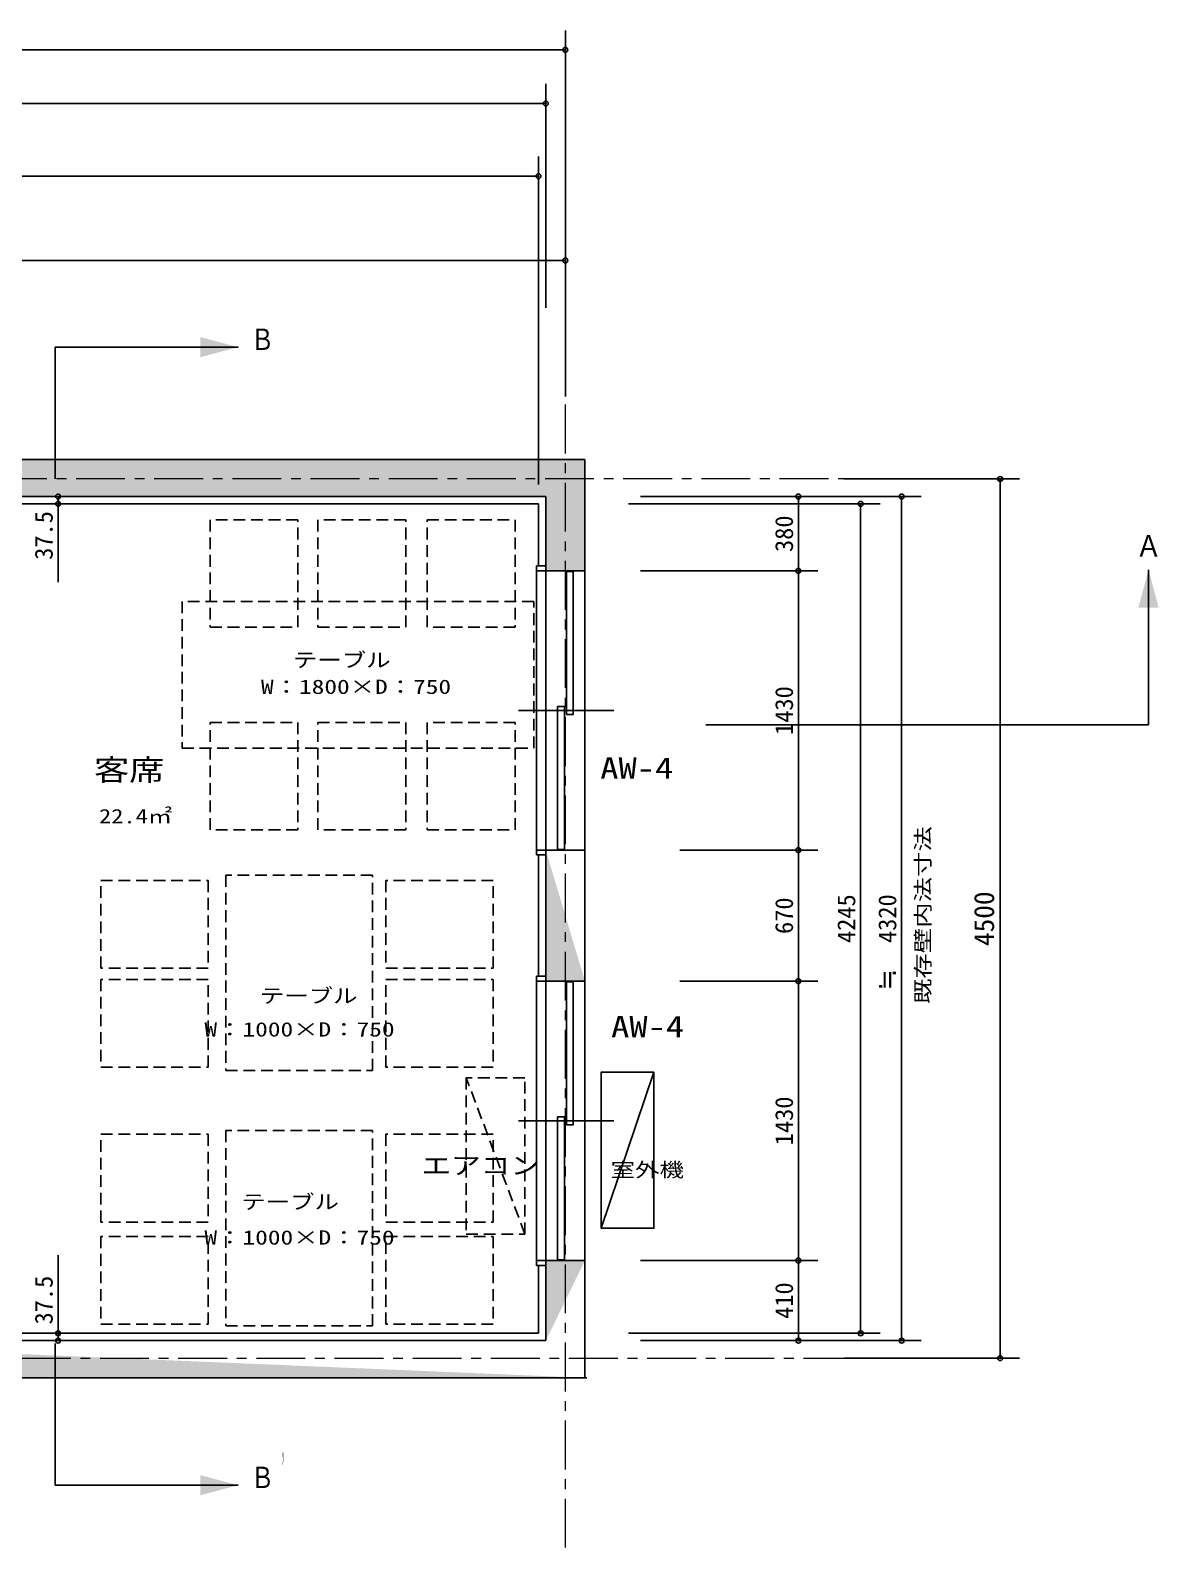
# Model space of a CAD drawing. Units: millimetres at full size, sheet at 1:50. Extents: x -32850 to 20320, y -7438 to 6543.
# Drawn here: x -19509 to -13735, y -1497 to 6268 of the extents above; entities that cross this region are included whole.
import ezdxf
from ezdxf.enums import TextEntityAlignment as Align

# ---------------------------------------------------------------- set-up
doc = ezdxf.new("R2010")
doc.units = ezdxf.units.MM
doc.header["$LTSCALE"] = 50
doc.header["$PDMODE"] = 32
doc.header["$PDSIZE"] = 25
doc.linetypes.add('CHAIN1', pattern=[8, 5, -1, 1, -1])
doc.linetypes.add('DASHED1', pattern=[1.8, 1.2, -0.6])
doc.layers.add('0-0_0', color=7, linetype='Continuous')
doc.layers.add('0-8_8', color=6, linetype='CHAIN1', lineweight=9)
doc.styles.add('ＭＳ ゴシック', font='')
doc.styles.get('ＭＳ ゴシック').set_extended_font_data('MS Gothic')

msp = doc.modelspace()

# ---------------------------------------------------------------- linework, layer by layer
at = {"layer": '0-0_0'}
for p, q in [((-16771.01, 4468.96), (-16771.01, 6268.41)), ((-26311.01, 6168.41), (-16771.01, 6168.41)), ((-16871.01, 4847.96), (-16871.01, 5993.99)), ((-26211.01, 5893.99), (-16871.01, 5893.99)), ((-16908.51, 3944.8), (-16908.51, 5622.04)), ((-16908.51, 5522.04), (-26173.51, 5522.04)), ((-16771.01, 4394.76), (-16771.01, 5190.51)), ((-22532.01, 5090.51), (-16771.01, 5090.51)), ((-18446.35, 4647.03), (-19382.27, 4647.03)), ((-19382.27, 4647.03), (-19382.27, 3972.3)), ((-27311.01, 4072.3), (-16671.01, 4072.3)), ((-16671.01, -627.7), (-16671.01, 4072.3)), ((-15346.19, 3972.3), (-14446.22, 3972.3)), ((-14546.22, 3972.3), (-14546.22, -527.7)), ((-16871.01, 3882.3), (-26211.01, 3882.3)), ((-26173.51, 3844.8), (-16908.51, 3844.8)), ((-19367.27, 3444.8), (-19367.27, 3882.3)), ((-16908.51, 3527.3), (-16908.51, 3844.8)), ((-16871.01, -437.7), (-16871.01, 3882.3)), ((-16447.69, 3844.8), (-15160.04, 3844.8)), ((-16385.89, 3882.3), (-14950.07, 3882.3)), ((-16385.89, 3882.3), (-15478.52, 3882.3)), ((-15578.52, 3882.3), (-15578.52, 3502.3)), ((-15260.04, 3844.8), (-15260.04, -400.2)), ((-15050.07, 3882.3), (-15050.07, -437.7)), ((-16918.51, 2072.87), (-16918.51, 3502.3)), ((-16871.01, 3502.3), (-16671.01, 3502.3)), ((-16385.89, 3502.3), (-15478.52, 3502.3)), ((-16185.89, 3502.3), (-15478.52, 3502.3)), ((-15578.52, 2072.3), (-15578.52, 3502.3)), ((-13786.52, 2713.97), (-13786.52, 3507.67)), ((-17011.66, 2787.3), (-16522.66, 2787.3)), ((-16052.43, 2713.97), (-13786.52, 2713.97)), ((-16908.51, 1427.3), (-16908.51, 2047.87)), ((-16871.01, 2072.3), (-16671.01, 2072.3)), ((-16185.89, 2072.3), (-15478.52, 2072.3)), ((-16185.89, 2072.3), (-15478.52, 2072.3)), ((-15578.52, 2072.3), (-15578.52, 1402.3)), ((-16918.51, -27.41), (-16918.51, 1402.3)), ((-16671.01, 1402.3), (-16871.01, 1402.3)), ((-16185.89, 1402.3), (-15478.52, 1402.3)), ((-16185.89, 1402.3), (-15478.52, 1402.3)), ((-15578.52, 1402.3), (-15578.52, -27.7)), ((-16317.86, 936.73), (-16587.86, 137.2)), ((-17011.66, 687.3), (-16522.66, 687.3)), ((-19367.27, -0.2), (-19367.27, -437.7)), ((-16908.51, -400.2), (-16908.51, -52.41)), ((-16871.01, -27.7), (-16671.01, -27.7)), ((-16385.89, -27.7), (-15478.52, -27.7)), ((-16185.89, -27.7), (-15478.52, -27.7)), ((-15578.52, -27.7), (-15578.52, -437.7)), ((-26211.01, -437.7), (-16871.01, -437.7)), ((-20876.01, -400.2), (-16908.51, -400.2)), ((-19382.27, -452.7), (-19382.27, -1177.76)), ((-16447.69, -400.2), (-15160.04, -400.2)), ((-16385.89, -437.7), (-14950.07, -437.7)), ((-16385.89, -437.7), (-15478.52, -437.7)), ((-15346.19, -527.7), (-14446.22, -527.7)), ((-26411.01, -627.7), (-16661.75, -627.7)), ((-19382.27, -1177.76), (-18446.35, -1177.76))]:
    msp.add_line(p, q, dxfattribs=at)
at = {"layer": '0-0_0', "linetype": 'DASHED1'}
msp.add_line((-16978.37, 107.65), (-17278.37, 907.65), dxfattribs=at)
for points in [[(-18139.58, 3213.32), (-18139.58, 3763.32), (-18589.58, 3763.32), (-18589.58, 3213.32)], [(-17587.59, 3213.32), (-17587.59, 3763.32), (-18037.59, 3763.32), (-18037.59, 3213.32)], [(-17478.01, 3213.32), (-17478.01, 3763.32), (-17028.01, 3763.32), (-17028.01, 3213.32)], [(-18732.8, 2594.8), (-16932.8, 2594.8), (-16932.8, 3344.8), (-18732.8, 3344.8)], [(-18139.58, 2726.27), (-18139.58, 2176.27), (-18589.58, 2176.27), (-18589.58, 2726.27)], [(-17587.59, 2726.27), (-17587.59, 2176.27), (-18037.59, 2176.27), (-18037.59, 2726.27)], [(-17478.01, 2726.27), (-17478.01, 2176.27), (-17028.01, 2176.27), (-17028.01, 2726.27)], [(-18508.51, 944.8), (-17758.51, 944.8), (-17758.51, 1944.8), (-18508.51, 1944.8)], [(-18598.32, 1467.8), (-19148.32, 1467.8), (-19148.32, 1917.8), (-18598.32, 1917.8)], [(-17690.18, 1467.8), (-17140.18, 1467.8), (-17140.18, 1917.8), (-17690.18, 1917.8)], [(-18598.32, 1411.34), (-19148.32, 1411.34), (-19148.32, 961.34), (-18598.32, 961.34)], [(-17690.18, 1411.34), (-17140.18, 1411.34), (-17140.18, 961.34), (-17690.18, 961.34)], [(-16978.37, 107.65), (-16978.37, 907.65), (-17278.37, 907.65), (-17278.37, 107.65)], [(-18508.51, -362.48), (-17758.51, -362.48), (-17758.51, 637.52), (-18508.51, 637.52)], [(-18598.32, 168.69), (-19148.32, 168.69), (-19148.32, 618.69), (-18598.32, 618.69)], [(-17690.18, 168.69), (-17140.18, 168.69), (-17140.18, 618.69), (-17690.18, 618.69)], [(-18598.32, 95.89), (-19148.32, 95.89), (-19148.32, -354.11), (-18598.32, -354.11)], [(-17690.18, 95.89), (-17140.18, 95.89), (-17140.18, -354.11), (-17690.18, -354.11)]]:
    msp.add_lwpolyline(points, close=True, dxfattribs=at)
at = {"layer": '0-0_0'}
for points in [[(-16918.51, 3502.3), (-16871.01, 3502.3), (-16871.01, 3527.3), (-16918.51, 3527.3)], [(-16766.01, 2767.3), (-16731.01, 2767.3), (-16731.01, 3498.4), (-16766.01, 3498.4)], [(-16811.01, 2075.83), (-16776.01, 2075.83), (-16776.01, 2807.3), (-16811.01, 2807.3)], [(-16918.51, 2047.87), (-16871.01, 2047.87), (-16871.01, 2072.87), (-16918.51, 2072.87)], [(-16918.51, 1402.3), (-16871.01, 1402.3), (-16871.01, 1427.3), (-16918.51, 1427.3)], [(-16766.01, 667.3), (-16731.01, 667.3), (-16731.01, 1398.4), (-16766.01, 1398.4)], [(-16317.86, 936.73), (-16587.86, 936.73), (-16587.86, 137.2), (-16317.86, 137.2)], [(-16811.01, -24.17), (-16776.01, -24.17), (-16776.01, 707.3), (-16811.01, 707.3)], [(-16918.51, -52.41), (-16871.01, -52.41), (-16871.01, -27.41), (-16918.51, -27.41)]]:
    msp.add_lwpolyline(points, close=True, dxfattribs=at)
for p in [(-16771.01, 6168.41), (-16871.01, 5893.99), (-16908.51, 5522.04), (-16771.01, 5090.51), (-14546.22, 3972.3), (-19367.27, 3882.3), (-15578.52, 3882.3), (-15050.07, 3882.3), (-19367.27, 3844.8), (-15260.04, 3844.8), (-15578.52, 3502.3), (-15578.52, 2072.3), (-15578.52, 2072.3), (-15578.52, 1402.3), (-15578.52, 1402.3), (-15578.52, -27.7), (-15578.52, -27.7), (-19367.27, -400.2), (-15260.04, -400.2), (-19367.27, -437.7), (-15578.52, -437.7), (-15050.07, -437.7), (-14546.22, -527.7)]:
    msp.add_point(p, dxfattribs=at)
for points in [[(-18639.54, 4595.26), (-18639.54, 4698.79), (-18446.35, 4647.03)], [(-16671.01, 4072.3), (-26411.01, 4072.3), (-16871.01, 3882.3), (-26211.01, 3882.3)], [(-16871.01, 3882.3), (-16871.01, 3502.3), (-16671.01, 4072.3), (-16671.01, 3502.3)], [(-13838.29, 3314.49), (-13786.52, 3507.67), (-13734.76, 3314.49)], [(-16871.01, 2072.3), (-16671.01, 1402.3), (-16871.01, 1402.3)], [(-16871.01, -437.7), (-16671.01, -27.7), (-16871.01, -27.7)], [(-21199.99, -437.7), (-16671.01, -627.7), (-21199.99, -627.7)], [(-18639.54, -1229.52), (-18639.54, -1125.99), (-18446.35, -1177.76)]]:
    msp.add_solid(points, dxfattribs=at)
at = {"layer": '0-8_8'}
for p, q in [((-16771.01, -1497.26), (-16771.01, 4661.59)), ((-14624.99, 3972.3), (-29270.01, 3972.3)), ((-29552.51, -527.7), (-14546.22, -527.7))]:
    msp.add_line(p, q, dxfattribs=at)

# ---------------------------------------------------------------- texts
at = {"layer": '0-0_0', "style": 'ＭＳ ゴシック'}
for s, height, width, p in [('Ｂ', 110, 0.8, (-18380.98, 4599.06)), ('Ａ', 110, 0.9, (-13853.53, 3542.18)), ('テーブル', 73.31, 1.25, (-18165.64, 2987.2)), ('W：1800×D：750', 73.31, 1.3, (-18328.93, 2850.22)), ('客席', 110, 1.2, (-19183.17, 2395.92)), ('AW-4', 110, 1.25, (-16592.66, 2404.93)), ('22.4㎡', 73.31, 1.25, (-19157.65, 2187.98)), ('テーブル', 73.31, 1.25, (-18334.72, 1268.64)), ('W：1000×D：750', 73.31, 1.3, (-18618.22, 1096.56)), ('AW-4', 110, 1.25, (-16537.25, 1081.55)), ('エアコン', 89.08, 1.25, (-17508.17, 387.19)), ('室外機', 73.31, 1.25, (-16539.01, 378.12)), ('テーブル', 73.31, 1.25, (-18430, 213.71)), ('W：1000×D：750', 73.31, 1.3, (-18618.22, 31.6)), ('，', 146.6, 0.1, (-18220.94, -1099.25)), ('Ｂ', 110, 0.8, (-18380.98, -1225.73))]:
    msp.add_text(s, height=height, dxfattribs=dict(at, width=width)).set_placement(p, align=Align.BOTTOM_LEFT)
for s, height, p in [('37.5', 91.64, (-19367.27, 3558.51)), ('380', 91.64, (-15578.52, 3598.55)), ('1430', 91.64, (-15578.52, 2662.3)), ('670', 91.64, (-15578.52, 1643.55)), ('4245', 91.64, (-15260.04, 1597.3)), ('4320', 91.64, (-15050.07, 1597.3)), ('4500', 102.6, (-14546.22, 1582.11)), ('1430', 91.64, (-15578.52, 562.3)), ('37.5', 91.64, (-19367.27, -354.99)), ('410', 91.64, (-15578.52, -326.45))]:
    msp.add_text(s, height=height, rotation=90, dxfattribs=at).set_placement(p, align=Align.BOTTOM_LEFT)
for s, height, width, p in [('既存壁内法寸法', 73.31, 1.3, (-14882.51, 1284.99)), ('≒', 102.6, 0.95, (-15048.13, 1355.62))]:
    msp.add_text(s, height=height, rotation=90, dxfattribs=dict(at, width=width)).set_placement(p, align=Align.BOTTOM_LEFT)

doc.saveas('drawing.dxf')
